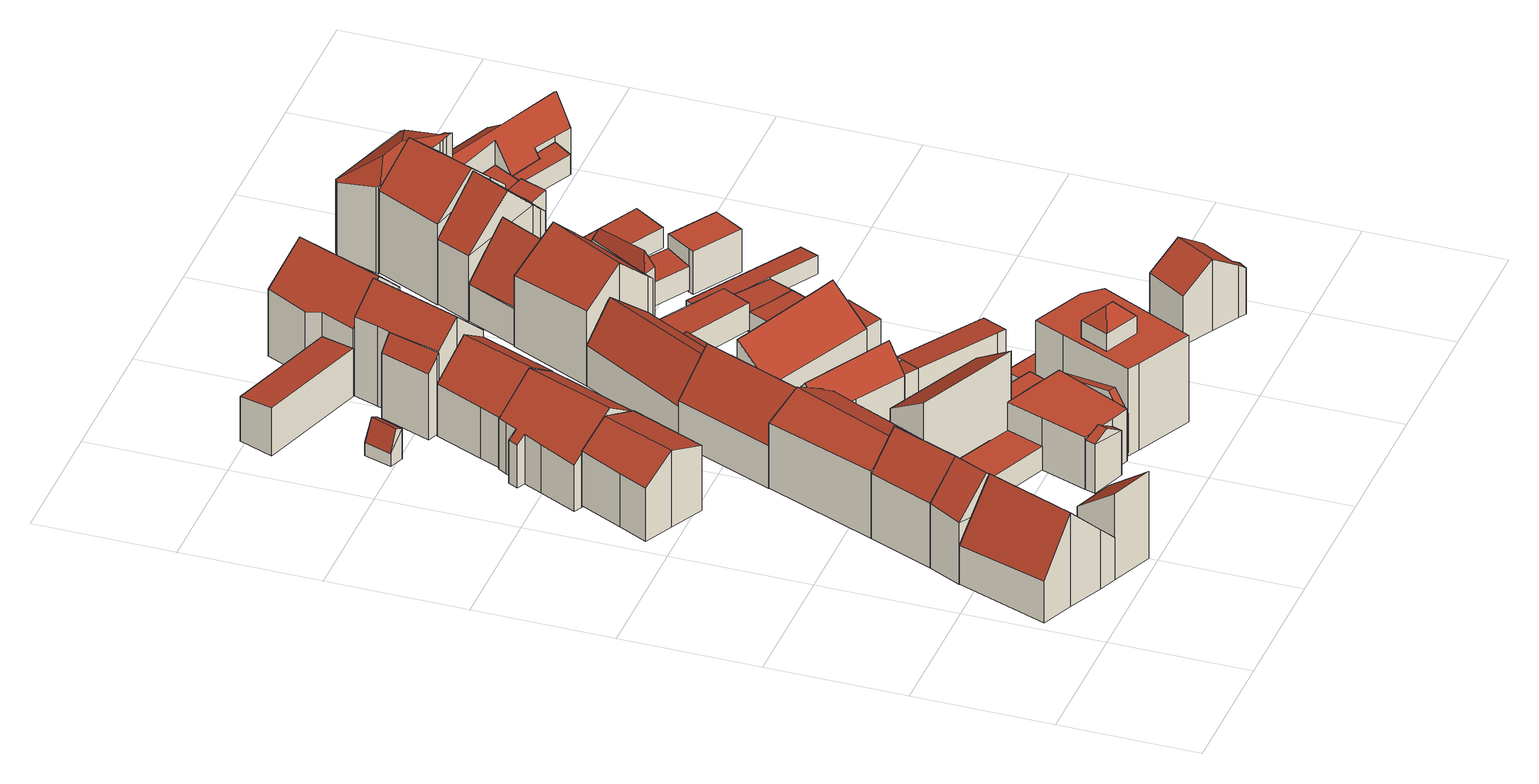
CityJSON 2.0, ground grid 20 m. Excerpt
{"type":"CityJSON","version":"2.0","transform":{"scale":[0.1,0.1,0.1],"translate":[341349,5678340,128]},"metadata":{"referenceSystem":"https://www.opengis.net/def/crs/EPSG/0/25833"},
"CityObjects":{
"building1":{"type":"Building","attributes":{"Dachtyp_tdc":"tdcGableRoof","Gemeindeschluessel":14729160,"Dachneigung":43.68,"QualitaetDacherkennung":53,"Geometrietyp2DReferenz":"3000","function":"31001_9998","roofType":"3100","measuredHeight":14.58},"geometry":[{"type":"MultiSurface","lod":"2","boundaries":[[[0,1,2,3]],[[1,4,5,2]],[[4,6,7,5]],[[6,8,9,7]],[[8,10,11,9]],[[10,12,13,11]],[[12,14,15,13]],[[14,16,17,15]],[[16,18,19,17]],[[18,0,3,19]],[[14,12,10,8]],[[8,6,4,1,0,18,16,14]],[[3,2,5,7,9,11,13,15,17,19]]],"semantics":{"surfaces":[{"type":"WallSurface"},{"type":"RoofSurface"},{"type":"GroundSurface"}],"values":[0,0,0,0,0,0,0,0,0,0,1,1,2]}}]},
"building2":{"type":"Building","attributes":{"Dachtyp_tdc":"tdcFreeFormRoof","Gemeindeschluessel":14729160,"Dachneigung":45.43,"QualitaetDacherkennung":70,"Geometrietyp2DReferenz":"3000","function":"31001_9998","roofType":"5000","measuredHeight":14.94},"geometry":[{"type":"MultiSurface","lod":"2","boundaries":[[[20,21,22,23]],[[21,24,25,22]],[[24,26,27,25]],[[26,28,29,27]],[[28,20,23,29]],[[21,20,28,30,31]],[[31,30,26,24]],[[24,21,31]],[[28,26,30]],[[23,22,25,27,29]]],"semantics":{"surfaces":[{"type":"WallSurface"},{"type":"RoofSurface"},{"type":"GroundSurface"}],"values":[0,0,0,0,0,1,1,0,0,2]}}]},
"building3":{"type":"Building","attributes":{"Dachtyp_tdc":"tdcPolyFlatRoof","Gemeindeschluessel":14729160,"Dachneigung":37.4,"QualitaetDacherkennung":60,"Geometrietyp2DReferenz":"3000","function":"31001_9998","roofType":"2100","measuredHeight":13.49},"geometry":[{"type":"MultiSurface","lod":"2","boundaries":[[[32,33,34,35]],[[33,36,5,34]],[[36,37,2,5]],[[37,32,35,2]],[[37,36,33,32]],[[35,34,5,2]]],"semantics":{"surfaces":[{"type":"WallSurface"},{"type":"RoofSurface"},{"type":"GroundSurface"}],"values":[0,0,0,0,1,2]}}]},
"building4":{"type":"Building","attributes":{"Dachtyp_tdc":"tdcFreeFormRoof","Gemeindeschluessel":14729160,"Dachneigung":46.67,"QualitaetDacherkennung":75,"Geometrietyp2DReferenz":"3000","function":"31001_9998","roofType":"5000","measuredHeight":14.99},"geometry":[{"type":"MultiSurface","lod":"2","boundaries":[[[38,26,27,29]],[[26,39,40,27]],[[39,41,42,40]],[[41,38,29,42]],[[41,43,30,38]],[[30,43,39,26]],[[26,38,30]],[[41,39,43]],[[29,27,40,42]]],"semantics":{"surfaces":[{"type":"WallSurface"},{"type":"RoofSurface"},{"type":"GroundSurface"}],"values":[0,0,0,0,1,1,0,0,2]}}]},
"building5":{"type":"Building","attributes":{"Dachtyp_tdc":"tdcGableRoof","Gemeindeschluessel":14729160,"Dachneigung":38.38,"QualitaetDacherkennung":42,"Geometrietyp2DReferenz":"3000","function":"31001_9998","roofType":"3100","measuredHeight":11.91},"geometry":[{"type":"MultiSurface","lod":"2","boundaries":[[[44,45,46,47]],[[45,48,49,46]],[[48,50,51,49]],[[50,52,53,51]],[[52,54,55,53]],[[54,56,57,55]],[[56,44,47,57]],[[52,50,48,45]],[[45,44,56,54,52]],[[47,46,49,51,53,55,57]]],"semantics":{"surfaces":[{"type":"WallSurface"},{"type":"RoofSurface"},{"type":"GroundSurface"}],"values":[0,0,0,0,0,0,0,1,1,2]}}]},
"building6":{"type":"Building","attributes":{"Gemeindeschluessel":14729160,"Geometrietyp2DReferenz":"3000","function":"31001_9998","roofType":"9999"},"children":["building6-1","building6-2"]},
"building6-1":{"type":"BuildingPart","attributes":{"Dachtyp_tdc":"tdcPolyFlatRoof","Dachneigung":0,"QualitaetDacherkennung":65,"Geometrietyp2DReferenz":"3000","roofType":"1000","measuredHeight":3.51},"parents":["building6"],"geometry":[{"type":"MultiSurface","lod":"2","boundaries":[[[58,59,60,61]],[[59,62,63,60]],[[62,64,65,63]],[[62,59,58,66,67,64]],[[65,68,69,61,60,63]],[[68,65,64,67]],[[69,68,67,66]],[[61,69,66,58]]],"semantics":{"surfaces":[{"type":"WallSurface"},{"type":"RoofSurface"},{"type":"GroundSurface"},{"type":"ClosureSurface"}],"values":[0,0,0,1,2,3,3,3]}}]},
"building6-2":{"type":"BuildingPart","attributes":{"Dachtyp_tdc":"tdcGableRoof","Dachneigung":29.71,"QualitaetDacherkennung":75,"Geometrietyp2DReferenz":"3000","roofType":"3100","measuredHeight":13},"parents":["building6"],"geometry":[{"type":"MultiSurface","lod":"2","boundaries":[[[70,71,72,65,64]],[[71,73,74,72]],[[73,75,42,74]],[[75,76,77,42]],[[76,78,40,77]],[[78,79,80,40]],[[79,81,82,80]],[[81,83,58,61,82]],[[81,79,78,76]],[[76,75,73,71,70,84,85,83,81]],[[68,65,72,74,42,77,40,80,82,61,69]],[[64,67,84,70]],[[64,65,68,67]],[[66,58,83,85]],[[66,69,61,58]],[[84,67,66,85]],[[67,68,69,66]]],"semantics":{"surfaces":[{"type":"WallSurface"},{"type":"RoofSurface"},{"type":"GroundSurface"},{"type":"ClosureSurface"}],"values":[0,0,0,0,0,0,0,0,1,1,2,0,3,0,3,0,3]}}]},
"building7":{"type":"Building","attributes":{"Dachtyp_tdc":"tdcFreeFormRoof","Gemeindeschluessel":14729160,"Dachneigung":41.73,"QualitaetDacherkennung":73,"Geometrietyp2DReferenz":"3000","function":"31001_9998","roofType":"5000","measuredHeight":12.99},"geometry":[{"type":"MultiSurface","lod":"2","boundaries":[[[86,87,88,89]],[[87,90,91,88]],[[90,92,93,91]],[[92,94,95,93]],[[94,96,97,95]],[[96,98,99,97]],[[98,100,101,99]],[[100,102,103,101]],[[102,104,105,103]],[[104,106,107,105]],[[106,108,109,107]],[[108,86,89,109]],[[102,100,110,111]],[[111,110,98,96,94,92,90,87,86,108,106,104]],[[100,98,110]],[[104,102,111]],[[89,88,91,93,95,97,99,101,103,105,107,109]]],"semantics":{"surfaces":[{"type":"WallSurface"},{"type":"RoofSurface"},{"type":"GroundSurface"}],"values":[0,0,0,0,0,0,0,0,0,0,0,0,1,1,0,0,2]}}]},
"building8":{"type":"Building","attributes":{"Gemeindeschluessel":14729160,"Geometrietyp2DReferenz":"3000","function":"31001_9998","roofType":"9999"},"children":["building8-1","building8-2","building8-3","building8-4"]},
"building8-1":{"type":"BuildingPart","attributes":{"Dachtyp_tdc":"tdcGableRoof","Dachneigung":31.88,"QualitaetDacherkennung":13,"Geometrietyp2DReferenz":"3000","roofType":"3100","measuredHeight":8.66},"parents":["building8"],"geometry":[{"type":"MultiSurface","lod":"2","boundaries":[[[112,113,114,115]],[[113,116,117,114]],[[116,118,119,117]],[[116,113,120]],[[113,112,121,122,120]],[[118,116,120,122,123]],[[115,114,117,119]],[[112,115,119,118]],[[123,122,121]],[[118,123,121,112]]],"semantics":{"surfaces":[{"type":"WallSurface"},{"type":"RoofSurface"},{"type":"GroundSurface"},{"type":"ClosureSurface"}],"values":[0,0,0,0,1,1,2,3,0,3]}}]},
"building8-2":{"type":"BuildingPart","attributes":{"Dachtyp_tdc":"tdcPolyFlatRoof","Dachneigung":0,"QualitaetDacherkennung":77,"Geometrietyp2DReferenz":"3000","roofType":"1000","measuredHeight":3.66},"parents":["building8"],"geometry":[{"type":"MultiSurface","lod":"2","boundaries":[[[124,125,126,127]],[[125,128,129,126]],[[128,130,131,129]],[[132,124,127,133]],[[132,130,128,125,124]],[[127,126,129,131,133]],[[133,131,130,132]]],"semantics":{"surfaces":[{"type":"WallSurface"},{"type":"RoofSurface"},{"type":"GroundSurface"},{"type":"ClosureSurface"}],"values":[0,0,0,0,1,2,3]}}]},
"building8-3":{"type":"BuildingPart","attributes":{"Dachtyp_tdc":"tdcPolyFlatRoof","Dachneigung":0,"QualitaetDacherkennung":48,"Geometrietyp2DReferenz":"3000","roofType":"1000","measuredHeight":8.09},"parents":["building8"],"geometry":[{"type":"MultiSurface","lod":"2","boundaries":[[[134,135,132,133,119,118]],[[136,137,138,131,130]],[[137,139,140,138]],[[139,141,142,140]],[[141,143,144,145,146,142]],[[147,148,149,150,151]],[[148,152,112,115,149]],[[148,147,153,154,143,141,139,137,136,135,134,123,121,152]],[[115,119,133,131,138,140,142,146,150,149]],[[118,123,134]],[[121,112,152]],[[118,119,115,112]],[[118,112,121,123]],[[130,132,135,136]],[[130,131,133,132]],[[151,153,147]],[[154,144,143]],[[151,150,146,145]],[[145,144,154,153,151]]],"semantics":{"surfaces":[{"type":"WallSurface"},{"type":"RoofSurface"},{"type":"GroundSurface"},{"type":"ClosureSurface"}],"values":[0,0,0,0,0,0,0,1,2,0,0,3,3,0,3,0,0,3,3]}}]},
"building8-4":{"type":"BuildingPart","attributes":{"Dachtyp_tdc":"tdcGableRoof","Dachneigung":11.7,"QualitaetDacherkennung":8,"Geometrietyp2DReferenz":"3000","roofType":"3100","measuredHeight":9.18},"parents":["building8"],"geometry":[{"type":"MultiSurface","lod":"2","boundaries":[[[145,155,156,146]],[[155,157,158,156]],[[157,151,150,158]],[[151,157,159,160,153]],[[161,144,154,160,159]],[[145,144,161,155]],[[155,161,159,157]],[[150,146,156,158]],[[146,150,151,145]],[[153,160,154]],[[151,153,154,144,145]]],"semantics":{"surfaces":[{"type":"WallSurface"},{"type":"RoofSurface"},{"type":"GroundSurface"},{"type":"ClosureSurface"}],"values":[0,0,0,1,1,0,0,2,3,0,3]}}]},
"building9":{"type":"Building","attributes":{"Dachtyp_tdc":"tdcGableRoof","Gemeindeschluessel":14729160,"Dachneigung":69.9,"QualitaetDacherkennung":2,"Geometrietyp2DReferenz":"3000","function":"31001_9998","roofType":"3100","measuredHeight":5.34},"geometry":[{"type":"MultiSurface","lod":"2","boundaries":[[[162,163,164,165]],[[163,166,167,164]],[[166,168,169,167]],[[168,162,165,169]],[[166,163,170]],[[162,168,171]],[[163,162,171,170]],[[168,166,170,171]],[[165,164,167,169]]],"semantics":{"surfaces":[{"type":"WallSurface"},{"type":"RoofSurface"},{"type":"GroundSurface"}],"values":[0,0,0,0,0,0,1,1,2]}}]},
"building10":{"type":"Building","attributes":{"Dachtyp_tdc":"tdcPolyFlatRoof","Gemeindeschluessel":14729160,"Dachneigung":32.67,"QualitaetDacherkennung":63,"Geometrietyp2DReferenz":"3000","function":"31001_9998","roofType":"2100","measuredHeight":15.75},"geometry":[{"type":"MultiSurface","lod":"2","boundaries":[[[172,173,138,174]],[[173,175,129,138]],[[175,176,177,129]],[[176,178,179,177]],[[178,172,174,179]],[[178,176,175,173,172]],[[174,138,129,177,179]]],"semantics":{"surfaces":[{"type":"WallSurface"},{"type":"RoofSurface"},{"type":"GroundSurface"}],"values":[0,0,0,0,0,1,2]}}]},
"building11":{"type":"Building","attributes":{"Dachtyp_tdc":"tdcFreeFormRoof","Gemeindeschluessel":14729160,"Dachneigung":49.31,"QualitaetDacherkennung":60,"Geometrietyp2DReferenz":"3000","function":"31001_9998","roofType":"5000","measuredHeight":12.86},"geometry":[{"type":"MultiSurface","lod":"2","boundaries":[[[180,181,182,183]],[[181,184,185,182]],[[184,186,187,185]],[[186,188,189,187]],[[188,190,191,189]],[[190,180,183,191]],[[192,193,190,188]],[[181,180,193,192,186,184]],[[188,186,192]],[[180,190,193]],[[183,182,185,187,189,191]]],"semantics":{"surfaces":[{"type":"WallSurface"},{"type":"RoofSurface"},{"type":"GroundSurface"}],"values":[0,0,0,0,0,0,1,1,0,0,2]}}]},
"building12":{"type":"Building","attributes":{"Dachtyp_tdc":"tdcFreeFormRoof","Gemeindeschluessel":14729160,"Dachneigung":40.71,"QualitaetDacherkennung":76,"Geometrietyp2DReferenz":"3000","function":"31001_9998","roofType":"5000","measuredHeight":12.93},"geometry":[{"type":"MultiSurface","lod":"2","boundaries":[[[194,195,196,99]],[[195,197,198,196]],[[197,199,200,198]],[[199,201,101,200]],[[201,194,99,101]],[[201,199,202,203]],[[203,202,197,195,194]],[[199,197,202]],[[194,201,203]],[[99,196,198,200,101]]],"semantics":{"surfaces":[{"type":"WallSurface"},{"type":"RoofSurface"},{"type":"GroundSurface"}],"values":[0,0,0,0,0,1,1,0,0,2]}}]},
"building13":{"type":"Building","attributes":{"Dachtyp_tdc":"tdcPolyFlatRoof","Gemeindeschluessel":14729160,"Dachneigung":7.11,"QualitaetDacherkennung":58,"Geometrietyp2DReferenz":"3000","function":"31001_9998","roofType":"2100","measuredHeight":7.51},"geometry":[{"type":"MultiSurface","lod":"2","boundaries":[[[204,205,206,207]],[[205,208,209,206]],[[208,210,211,209]],[[210,204,207,211]],[[210,208,205,204]],[[207,206,209,211]]],"semantics":{"surfaces":[{"type":"WallSurface"},{"type":"RoofSurface"},{"type":"GroundSurface"}],"values":[0,0,0,0,1,2]}}]},
"building14":{"type":"Building","attributes":{"Dachtyp_tdc":"tdcFreeFormRoof","Gemeindeschluessel":14729160,"Dachneigung":53.46,"QualitaetDacherkennung":73,"Geometrietyp2DReferenz":"3000","function":"31001_9998","roofType":"5000","measuredHeight":9.87},"geometry":[{"type":"MultiSurface","lod":"2","boundaries":[[[212,213,187,214]],[[213,215,185,187]],[[215,216,217,185]],[[216,218,219,217]],[[218,220,221,219]],[[220,222,223,221]],[[222,224,225,223]],[[224,212,214,225]],[[222,220,218,216,215,226,227]],[[212,224,227,226,213]],[[224,222,227]],[[215,213,226]],[[214,187,185,217,219,221,223,225]]],"semantics":{"surfaces":[{"type":"WallSurface"},{"type":"RoofSurface"},{"type":"GroundSurface"}],"values":[0,0,0,0,0,0,0,0,1,1,0,0,2]}}]},
"building15":{"type":"Building","attributes":{"Dachtyp_tdc":"tdcPolyFlatRoof","Gemeindeschluessel":14729160,"Dachneigung":0,"QualitaetDacherkennung":63,"Geometrietyp2DReferenz":"3000","function":"31001_9998","roofType":"1000","measuredHeight":4.72},"geometry":[{"type":"MultiSurface","lod":"2","boundaries":[[[228,229,156,230]],[[229,231,142,156]],[[231,232,140,142]],[[232,233,138,140]],[[233,234,179,138]],[[234,235,236,179]],[[235,228,230,236]],[[235,234,233,232,231,229,228]],[[230,156,142,140,138,179,236]]],"semantics":{"surfaces":[{"type":"WallSurface"},{"type":"RoofSurface"},{"type":"GroundSurface"}],"values":[0,0,0,0,0,0,0,1,2]}}]},
"building16":{"type":"Building","attributes":{"Gemeindeschluessel":14729160,"Geometrietyp2DReferenz":"3000","function":"31001_9998","roofType":"9999"},"children":["building16-1","building16-2"]},
"building16-1":{"type":"BuildingPart","attributes":{"Dachtyp_tdc":"tdcPolyFlatRoof","Dachneigung":47.77,"QualitaetDacherkennung":69,"Geometrietyp2DReferenz":"3000","roofType":"2100","measuredHeight":12.51},"parents":["building16"],"geometry":[{"type":"MultiSurface","lod":"2","boundaries":[[[237,238,239,240]],[[238,241,242,239]],[[241,243,244,242]],[[243,245,246,244]],[[243,241,238,237,245]],[[246,240,239,242,244]],[[240,246,245,237]]],"semantics":{"surfaces":[{"type":"WallSurface"},{"type":"RoofSurface"},{"type":"GroundSurface"},{"type":"ClosureSurface"}],"values":[0,0,0,0,1,2,3]}}]},
"building16-2":{"type":"BuildingPart","attributes":{"Dachtyp_tdc":"tdcGableRoof","Dachneigung":42.05,"QualitaetDacherkennung":66,"Geometrietyp2DReferenz":"3000","roofType":"3100","measuredHeight":16.23},"parents":["building16"],"geometry":[{"type":"MultiSurface","lod":"2","boundaries":[[[247,248,249,250]],[[248,251,252,249]],[[251,253,254,252]],[[253,255,256,254]],[[255,257,258,256]],[[257,259,237,240,258]],[[260,247,250,246,245]],[[257,255,253,251]],[[251,248,247,260,259,257]],[[250,249,252,254,256,258,240,246]],[[260,245,237,259]],[[245,246,240,237]]],"semantics":{"surfaces":[{"type":"WallSurface"},{"type":"RoofSurface"},{"type":"GroundSurface"},{"type":"ClosureSurface"}],"values":[0,0,0,0,0,0,0,1,1,2,0,3]}}]},
"building17":{"type":"Building","attributes":{"Gemeindeschluessel":14729160,"QualitaetDacherkennung":100,"Geometrietyp2DReferenz":"3000","function":"31001_9998","roofType":"9999"},"children":["building17-1","building17-2"]},
"building17-1":{"type":"BuildingPart","attributes":{"Dachtyp_tdc":"tdcPolyFlatRoof","Dachneigung":0,"QualitaetDacherkennung":100,"Geometrietyp2DReferenz":"3000","roofType":"1000","measuredHeight":13.46},"parents":["building17"],"geometry":[{"type":"MultiSurface","lod":"2","boundaries":[[[261,262,263,264]],[[262,265,266,263]],[[265,267,268,266]],[[267,269,270,268]],[[269,271,272,270]],[[271,273,274,272]],[[273,261,264,274]],[[264,263,266,268,270,272,274]],[[261,273,271,269,267,265,262],[275,276,277,278]],[[275,278,277,276]]],"semantics":{"surfaces":[{"type":"WallSurface"},{"type":"GroundSurface"},{"type":"RoofSurface"},{"type":"ClosureSurface"}],"values":[0,0,0,0,0,0,0,1,2,3]}}]},
"building17-2":{"type":"BuildingPart","attributes":{"Dachtyp_tdc":"tdcHipRoof","Dachneigung":45,"QualitaetDacherkennung":100,"Geometrietyp2DReferenz":"3000","roofType":"3200","measuredHeight":4.98},"parents":["building17"],"geometry":[{"type":"MultiSurface","lod":"2","boundaries":[[[279,280,277,276]],[[280,281,278,277]],[[281,282,275,278]],[[282,279,276,275]],[[281,280,283]],[[279,282,284]],[[280,279,284,283]],[[282,281,283,284]],[[275,276,277,278]]],"semantics":{"surfaces":[{"type":"WallSurface"},{"type":"RoofSurface"},{"type":"ClosureSurface"}],"values":[0,0,0,0,1,1,1,1,2]}}]},
"building18":{"type":"Building","attributes":{"Dachtyp_tdc":"tdcPolyFlatRoof","Gemeindeschluessel":14729160,"Dachneigung":8.29,"QualitaetDacherkennung":55,"Geometrietyp2DReferenz":"3000","function":"31001_9998","roofType":"2100","measuredHeight":6.06},"geometry":[{"type":"MultiSurface","lod":"2","boundaries":[[[285,286,223,225]],[[286,287,288,223]],[[287,289,290,288]],[[289,285,225,290]],[[289,287,286,285]],[[225,223,288,290]]],"semantics":{"surfaces":[{"type":"WallSurface"},{"type":"RoofSurface"},{"type":"GroundSurface"}],"values":[0,0,0,0,1,2]}}]},
"building19":{"type":"Building","attributes":{"Gemeindeschluessel":14729160,"Geometrietyp2DReferenz":"3000","function":"31001_9998","roofType":"9999"},"children":["building19-1","building19-2"]},
"building19-1":{"type":"BuildingPart","attributes":{"Dachtyp_tdc":"tdcFreeFormRoof","Dachneigung":58.86,"QualitaetDacherkennung":33,"Geometrietyp2DReferenz":"3000","roofType":"5000","measuredHeight":6.54},"parents":["building19"],"geometry":[{"type":"MultiSurface","lod":"2","boundaries":[[[291,292,293,294]],[[292,295,296,293]],[[295,297,298,296]],[[297,299,300,298]],[[299,301,302,300]],[[303,304,305,306]],[[304,291,294,305]],[[301,299,307]],[[299,297,295,292,291,304,308,307]],[[304,303,308]],[[303,309,301,307,308]],[[294,293,296,298,300,302,306,305]],[[306,302,301,309,303]]],"semantics":{"surfaces":[{"type":"WallSurface"},{"type":"RoofSurface"},{"type":"GroundSurface"},{"type":"ClosureSurface"}],"values":[0,0,0,0,0,0,0,1,1,1,1,2,3]}}]},
"building19-2":{"type":"BuildingPart","attributes":{"Dachtyp_tdc":"tdcGableRoof","Dachneigung":39.7,"QualitaetDacherkennung":75,"Geometrietyp2DReferenz":"3000","roofType":"3100","measuredHeight":11.88},"parents":["building19"],"geometry":[{"type":"MultiSurface","lod":"2","boundaries":[[[301,310,311,302]],[[310,312,313,311]],[[312,314,315,313]],[[314,316,317,315]],[[316,318,319,317]],[[318,320,321,319]],[[320,322,323,321]],[[322,324,303,306,323]],[[318,316,314,312]],[[312,310,301,309,324,322,320,318]],[[306,302,311,313,315,317,319,321,323]],[[309,303,324]],[[301,302,306,303,309]]],"semantics":{"surfaces":[{"type":"WallSurface"},{"type":"RoofSurface"},{"type":"GroundSurface"},{"type":"ClosureSurface"}],"values":[0,0,0,0,0,0,0,0,1,1,2,0,3]}}]},
"building20":{"type":"Building","attributes":{"Dachtyp_tdc":"tdcPolyFlatRoof","Gemeindeschluessel":14729160,"Dachneigung":38.04,"QualitaetDacherkennung":69,"Geometrietyp2DReferenz":"3000","function":"31001_9998","roofType":"2100","measuredHeight":11.41},"geometry":[{"type":"MultiSurface","lod":"2","boundaries":[[[325,181,326,327]],[[181,328,329,326]],[[328,330,331,329]],[[330,332,333,331]],[[332,334,335,333]],[[334,336,337,335]],[[336,325,327,337]],[[336,334,332,330,328,181,325]],[[327,326,329,331,333,335,337]]],"semantics":{"surfaces":[{"type":"WallSurface"},{"type":"RoofSurface"},{"type":"GroundSurface"}],"values":[0,0,0,0,0,0,0,1,2]}}]},
"building21":{"type":"Building","attributes":{"Dachtyp_tdc":"tdcPolyFlatRoof","Gemeindeschluessel":14729160,"Dachneigung":45.95,"QualitaetDacherkennung":47,"Geometrietyp2DReferenz":"3000","function":"31001_9998","roofType":"2100","measuredHeight":6.12},"geometry":[{"type":"MultiSurface","lod":"2","boundaries":[[[338,339,340,331]],[[339,341,342,340]],[[341,343,344,342]],[[343,345,333,344]],[[345,338,331,333]],[[345,343,341,339,338]],[[331,340,342,344,333]]],"semantics":{"surfaces":[{"type":"WallSurface"},{"type":"RoofSurface"},{"type":"GroundSurface"}],"values":[0,0,0,0,0,1,2]}}]},
"building22":{"type":"Building","attributes":{"Dachtyp_tdc":"tdcPolyFlatRoof","Gemeindeschluessel":14729160,"Dachneigung":0,"QualitaetDacherkennung":74,"Geometrietyp2DReferenz":"3000","function":"31001_9998","roofType":"1000","measuredHeight":3},"geometry":[{"type":"MultiSurface","lod":"2","boundaries":[[[346,347,348,349]],[[347,350,351,348]],[[350,352,353,351]],[[352,346,349,353]],[[352,350,347,346]],[[349,348,351,353]]],"semantics":{"surfaces":[{"type":"WallSurface"},{"type":"RoofSurface"},{"type":"GroundSurface"}],"values":[0,0,0,0,1,2]}}]},
"building23":{"type":"Building","attributes":{"Dachtyp_tdc":"tdcPolyFlatRoof","Gemeindeschluessel":14729160,"Dachneigung":8.74,"QualitaetDacherkennung":73,"Geometrietyp2DReferenz":"3000","function":"31001_9998","roofType":"2100","measuredHeight":6.42},"geometry":[{"type":"MultiSurface","lod":"2","boundaries":[[[289,287,354,355]],[[287,356,357,354]],[[356,358,359,357]],[[358,360,361,359]],[[360,362,363,361]],[[362,289,355,363]],[[362,360,358,356,287,289]],[[355,354,357,359,361,363]]],"semantics":{"surfaces":[{"type":"WallSurface"},{"type":"RoofSurface"},{"type":"GroundSurface"}],"values":[0,0,0,0,0,0,1,2]}}]},
"building24":{"type":"Building","attributes":{"Dachtyp_tdc":"tdcFreeFormRoof","Gemeindeschluessel":14729160,"Dachneigung":43.69,"QualitaetDacherkennung":64,"Geometrietyp2DReferenz":"3000","function":"31001_9998","roofType":"5000","measuredHeight":15.8},"geometry":[{"type":"MultiSurface","lod":"2","boundaries":[[[364,365,254,366]],[[365,367,211,254]],[[367,368,209,211]],[[368,369,370,209]],[[369,371,372,370]],[[371,364,366,372]],[[365,364,373,374]],[[374,373,371,369,368,367]],[[367,365,374]],[[364,371,373]],[[366,254,211,209,370,372]]],"semantics":{"surfaces":[{"type":"WallSurface"},{"type":"RoofSurface"},{"type":"GroundSurface"}],"values":[0,0,0,0,0,0,1,1,0,0,2]}}]},
"building25":{"type":"Building","attributes":{"Dachtyp_tdc":"tdcPolyFlatRoof","Gemeindeschluessel":14729160,"Dachneigung":3.01,"QualitaetDacherkennung":69,"Geometrietyp2DReferenz":"3000","function":"31001_9998","roofType":"2100","measuredHeight":6.85},"geometry":[{"type":"MultiSurface","lod":"2","boundaries":[[[375,376,377,378]],[[376,379,380,377]],[[379,381,382,380]],[[381,375,378,382]],[[381,379,376,375]],[[378,377,380,382]]],"semantics":{"surfaces":[{"type":"WallSurface"},{"type":"RoofSurface"},{"type":"GroundSurface"}],"values":[0,0,0,0,1,2]}}]},
"building26":{"type":"Building","attributes":{"Dachtyp_tdc":"tdcPolyFlatRoof","Gemeindeschluessel":14729160,"Dachneigung":3.6,"QualitaetDacherkennung":60,"Geometrietyp2DReferenz":"3000","function":"31001_9998","roofType":"2100","measuredHeight":4.49},"geometry":[{"type":"MultiSurface","lod":"2","boundaries":[[[383,384,385,386]],[[384,387,388,385]],[[387,389,390,388]],[[389,391,392,390]],[[391,393,394,392]],[[393,395,396,394]],[[395,383,386,396]],[[395,393,391,389,387,384,383]],[[386,385,388,390,392,394,396]]],"semantics":{"surfaces":[{"type":"WallSurface"},{"type":"RoofSurface"},{"type":"GroundSurface"}],"values":[0,0,0,0,0,0,0,1,2]}}]},
"building27":{"type":"Building","attributes":{"Dachtyp_tdc":"tdcPolyFlatRoof","Gemeindeschluessel":14729160,"Dachneigung":2.97,"QualitaetDacherkennung":75,"Geometrietyp2DReferenz":"3000","function":"31001_9998","roofType":"2100","measuredHeight":3.13},"geometry":[{"type":"MultiSurface","lod":"2","boundaries":[[[397,398,399,400]],[[398,401,402,399]],[[401,403,404,402]],[[403,405,406,404]],[[405,407,408,406]],[[407,409,410,408]],[[409,411,412,410]],[[411,413,414,412]],[[413,415,416,414]],[[415,397,400,416]],[[415,413,411,409,407,405,403,401,398,397]],[[400,399,402,404,406,408,410,412,414,416]]],"semantics":{"surfaces":[{"type":"WallSurface"},{"type":"RoofSurface"},{"type":"GroundSurface"}],"values":[0,0,0,0,0,0,0,0,0,0,1,2]}}]},
"building28":{"type":"Building","attributes":{"Gemeindeschluessel":14729160,"Geometrietyp2DReferenz":"3000","function":"31001_9998","roofType":"9999"},"children":["building28-1","building28-2","building28-3"]},
"building28-1":{"type":"BuildingPart","attributes":{"Dachtyp_tdc":"tdcPolyFlatRoof","Dachneigung":6.51,"QualitaetDacherkennung":73,"Geometrietyp2DReferenz":"3000","roofType":"2100","measuredHeight":4.26},"parents":["building28"],"geometry":[{"type":"MultiSurface","lod":"2","boundaries":[[[417,418,419,420]],[[418,421,422,419]],[[421,423,424,422]],[[423,425,426,424]],[[425,423,421,418,417,427]],[[420,419,422,424,426,428]],[[420,428,427,417]],[[428,426,425,427]]],"semantics":{"surfaces":[{"type":"WallSurface"},{"type":"RoofSurface"},{"type":"GroundSurface"},{"type":"ClosureSurface"}],"values":[0,0,0,0,1,2,3,3]}}]},
"building28-2":{"type":"BuildingPart","attributes":{"Dachtyp_tdc":"tdcGableRoof","Dachneigung":42.21,"QualitaetDacherkennung":54,"Geometrietyp2DReferenz":"3000","roofType":"3100","measuredHeight":16.55},"parents":["building28"],"geometry":[{"type":"MultiSurface","lod":"2","boundaries":[[[429,430,388,431,432]],[[430,433,385,388]],[[433,434,435,385]],[[434,436,437,435]],[[436,438,439,437]],[[438,440,441,439]],[[440,442,443,441]],[[442,444,445,443]],[[444,446,447,445]],[[442,440,438,436,434]],[[434,433,430,429,448,449,446,444,442]],[[431,388,385,435,437,439,441,443,445,447,450]],[[432,448,429]],[[431,450,449,448,432]],[[450,447,446,449]]],"semantics":{"surfaces":[{"type":"WallSurface"},{"type":"RoofSurface"},{"type":"GroundSurface"},{"type":"ClosureSurface"}],"values":[0,0,0,0,0,0,0,0,0,1,1,2,0,3,3]}}]},
"building28-3":{"type":"BuildingPart","attributes":{"Dachtyp_tdc":"tdcFreeFormRoof","Dachneigung":68.34,"QualitaetDacherkennung":22,"Geometrietyp2DReferenz":"3000","roofType":"5000","measuredHeight":13.72},"parents":["building28"],"geometry":[{"type":"MultiSurface","lod":"2","boundaries":[[[451,432,431,452]],[[453,454,417,420,447,446]],[[455,456,457,426,425]],[[456,451,452,457]],[[458,454,453,459,460]],[[459,448,432,461,460]],[[432,451,461]],[[451,456,455,458,460,461]],[[452,431,450,447,420,428,426,457]],[[449,448,459]],[[450,431,432,448,449]],[[453,446,449,459]],[[450,449,446,447]],[[427,417,454,458]],[[428,420,417,427]],[[425,427,458,455]],[[428,427,425,426]]],"semantics":{"surfaces":[{"type":"WallSurface"},{"type":"RoofSurface"},{"type":"GroundSurface"},{"type":"ClosureSurface"}],"values":[0,0,0,0,1,1,1,1,2,0,3,0,3,0,3,0,3]}}]},
"building29":{"type":"Building","attributes":{"Dachtyp_tdc":"tdcFreeFormRoof","Gemeindeschluessel":14729160,"Dachneigung":52.94,"QualitaetDacherkennung":73,"Geometrietyp2DReferenz":"3000","function":"31001_9998","roofType":"5000","measuredHeight":13.32},"geometry":[{"type":"MultiSurface","lod":"2","boundaries":[[[462,463,464,465]],[[463,466,467,464]],[[466,468,469,467]],[[468,470,471,469]],[[470,462,465,471]],[[468,472,473,474,475]],[[475,474,462,476]],[[470,476,462]],[[468,475,476,470]],[[463,473,472,466]],[[462,474,473,463]],[[466,472,468]],[[465,464,467,469,471]]],"semantics":{"surfaces":[{"type":"WallSurface"},{"type":"RoofSurface"},{"type":"GroundSurface"}],"values":[0,0,0,0,0,1,1,0,0,0,0,0,2]}}]},
"building30":{"type":"Building","attributes":{"Dachtyp_tdc":"tdcPolyFlatRoof","Gemeindeschluessel":14729160,"Dachneigung":2.63,"QualitaetDacherkennung":69,"Geometrietyp2DReferenz":"3000","function":"31001_9998","roofType":"2100","measuredHeight":3.14},"geometry":[{"type":"MultiSurface","lod":"2","boundaries":[[[407,477,478,408]],[[477,479,480,478]],[[479,411,412,480]],[[411,409,410,412]],[[409,407,408,410]],[[409,411,479,477,407]],[[408,478,480,412,410]]],"semantics":{"surfaces":[{"type":"WallSurface"},{"type":"RoofSurface"},{"type":"GroundSurface"}],"values":[0,0,0,0,0,1,2]}}]},
"building31":{"type":"Building","attributes":{"Dachtyp_tdc":"tdcGableRoof","Gemeindeschluessel":14729160,"Dachneigung":34.65,"QualitaetDacherkennung":64,"Geometrietyp2DReferenz":"3000","function":"31001_9998","roofType":"3100","measuredHeight":11.14},"geometry":[{"type":"MultiSurface","lod":"2","boundaries":[[[481,482,483,484]],[[482,485,486,483]],[[485,487,488,486]],[[487,489,490,488]],[[489,491,492,490]],[[491,493,494,492]],[[493,495,496,494]],[[495,497,498,496]],[[497,481,484,498]],[[493,491,489,487]],[[487,485,482,481,497,495,493]],[[484,483,486,488,490,492,494,496,498]]],"semantics":{"surfaces":[{"type":"WallSurface"},{"type":"RoofSurface"},{"type":"GroundSurface"}],"values":[0,0,0,0,0,0,0,0,0,1,1,2]}}]},
"building32":{"type":"Building","attributes":{"Dachtyp_tdc":"tdcPolyFlatRoof","Gemeindeschluessel":14729160,"Dachneigung":18.72,"QualitaetDacherkennung":69,"Geometrietyp2DReferenz":"3000","function":"31001_9998","roofType":"2100","measuredHeight":4.34},"geometry":[{"type":"MultiSurface","lod":"2","boundaries":[[[499,500,467,469]],[[500,501,502,467]],[[501,503,504,502]],[[503,499,469,504]],[[503,501,500,499]],[[469,467,502,504]]],"semantics":{"surfaces":[{"type":"WallSurface"},{"type":"RoofSurface"},{"type":"GroundSurface"}],"values":[0,0,0,0,1,2]}}]},
"building33":{"type":"Building","attributes":{"Dachtyp_tdc":"tdcFreeFormRoof","Gemeindeschluessel":14729160,"Dachneigung":43.39,"QualitaetDacherkennung":56,"Geometrietyp2DReferenz":"3000","function":"31001_9998","roofType":"5000","measuredHeight":17.02},"geometry":[{"type":"MultiSurface","lod":"2","boundaries":[[[505,506,507,508]],[[506,509,510,507]],[[509,511,512,510]],[[511,513,514,512]],[[513,515,516,514]],[[515,517,518,516]],[[517,519,520,518]],[[519,521,522,520]],[[521,523,524,522]],[[523,525,526,524]],[[525,527,528,526]],[[527,505,508,528]],[[529,530,523,521]],[[513,511,509,506,505,527,525,530,529,519,517,515]],[[525,523,530]],[[521,519,529]],[[508,507,510,512,514,516,518,520,522,524,526,528]]],"semantics":{"surfaces":[{"type":"WallSurface"},{"type":"RoofSurface"},{"type":"GroundSurface"}],"values":[0,0,0,0,0,0,0,0,0,0,0,0,1,1,0,0,2]}}]},
"building34":{"type":"Building","attributes":{"Dachtyp_tdc":"tdcPolyFlatRoof","Gemeindeschluessel":14729160,"Dachneigung":3.02,"QualitaetDacherkennung":63,"Geometrietyp2DReferenz":"3000","function":"31001_9998","roofType":"2100","measuredHeight":2.84},"geometry":[{"type":"MultiSurface","lod":"2","boundaries":[[[531,532,533,478]],[[532,534,535,533]],[[534,536,537,535]],[[536,538,539,537]],[[538,540,480,539]],[[540,531,478,480]],[[540,538,536,534,532,531]],[[478,533,535,537,539,480]]],"semantics":{"surfaces":[{"type":"WallSurface"},{"type":"RoofSurface"},{"type":"GroundSurface"}],"values":[0,0,0,0,0,0,1,2]}}]},
"building35":{"type":"Building","attributes":{"Dachtyp_tdc":"tdcPolyFlatRoof","Gemeindeschluessel":14729160,"Dachneigung":20.47,"QualitaetDacherkennung":17,"Geometrietyp2DReferenz":"3000","function":"31001_9998","roofType":"2100","measuredHeight":2.7},"geometry":[{"type":"MultiSurface","lod":"2","boundaries":[[[541,542,543,544]],[[542,545,546,543]],[[545,547,548,546]],[[547,549,550,548]],[[549,551,552,550]],[[551,553,554,552]],[[553,541,544,554]],[[553,551,549,547,545,542,541]],[[544,543,546,548,550,552,554]]],"semantics":{"surfaces":[{"type":"WallSurface"},{"type":"RoofSurface"},{"type":"GroundSurface"}],"values":[0,0,0,0,0,0,0,1,2]}}]},
"building36":{"type":"Building","attributes":{"Dachtyp_tdc":"tdcFreeFormRoof","Gemeindeschluessel":14729160,"Dachneigung":41.95,"QualitaetDacherkennung":44,"Geometrietyp2DReferenz":"3000","function":"31001_9998","roofType":"5000","measuredHeight":17.65},"geometry":[{"type":"MultiSurface","lod":"2","boundaries":[[[555,556,557,558]],[[556,559,560,557]],[[559,561,562,560]],[[561,563,564,562]],[[563,565,566,564]],[[565,555,558,566]],[[559,556,567,568,563,561]],[[568,567,555,565]],[[565,563,568]],[[556,555,567]],[[558,557,560,562,564,566]]],"semantics":{"surfaces":[{"type":"WallSurface"},{"type":"RoofSurface"},{"type":"GroundSurface"}],"values":[0,0,0,0,0,0,1,1,0,0,2]}}]},
"building37":{"type":"Building","attributes":{"Dachtyp_tdc":"tdcPolyFlatRoof","Gemeindeschluessel":14729160,"Dachneigung":0,"QualitaetDacherkennung":73,"Geometrietyp2DReferenz":"3000","function":"31001_9998","roofType":"1000","measuredHeight":6.66},"geometry":[{"type":"MultiSurface","lod":"2","boundaries":[[[569,570,571,572]],[[570,573,574,571]],[[573,575,576,574]],[[575,577,578,576]],[[577,569,572,578]],[[577,575,573,570,569]],[[572,571,574,576,578]]],"semantics":{"surfaces":[{"type":"WallSurface"},{"type":"RoofSurface"},{"type":"GroundSurface"}],"values":[0,0,0,0,0,1,2]}}]},
"building38":{"type":"Building","attributes":{"Dachtyp_tdc":"tdcPolyFlatRoof","Gemeindeschluessel":14729160,"Dachneigung":5.22,"QualitaetDacherkennung":82,"Geometrietyp2DReferenz":"3000","function":"31001_9998","roofType":"2100","measuredHeight":3.64},"geometry":[{"type":"MultiSurface","lod":"2","boundaries":[[[579,580,581,582]],[[580,583,584,581]],[[583,585,586,584]],[[585,587,588,586]],[[587,579,582,588]],[[587,585,583,580,579]],[[582,581,584,586,588]]],"semantics":{"surfaces":[{"type":"WallSurface"},{"type":"RoofSurface"},{"type":"GroundSurface"}],"values":[0,0,0,0,0,1,2]}}]},
"building39":{"type":"Building","attributes":{"Dachtyp_tdc":"tdcFreeFormRoof","Gemeindeschluessel":14729160,"Dachneigung":35.43,"QualitaetDacherkennung":34,"Geometrietyp2DReferenz":"3000","function":"31001_9998","roofType":"5000","measuredHeight":14.33},"geometry":[{"type":"MultiSurface","lod":"2","boundaries":[[[589,590,591,592]],[[590,593,594,591]],[[593,595,596,594]],[[595,597,598,596]],[[597,599,600,598]],[[599,601,602,600]],[[601,603,604,602]],[[603,605,606,604]],[[605,607,608,606]],[[607,609,610,608]],[[609,589,592,610]],[[611,612,593,590,589,613]],[[603,601,599,614,615]],[[605,603,615,611,613,609,607]],[[615,614,597,595,612,611]],[[595,593,612]],[[589,609,613]],[[599,597,614]],[[592,591,594,596,598,600,602,604,606,608,610]]],"semantics":{"surfaces":[{"type":"WallSurface"},{"type":"RoofSurface"},{"type":"GroundSurface"}],"values":[0,0,0,0,0,0,0,0,0,0,0,1,1,1,1,0,0,0,2]}}]},
"building40":{"type":"Building","attributes":{"Gemeindeschluessel":14729160,"Geometrietyp2DReferenz":"3000","function":"31001_9998","roofType":"9999"},"children":["building40-1","building40-2","building40-3"]},
"building40-1":{"type":"BuildingPart","attributes":{"Dachtyp_tdc":"tdcPolyFlatRoof","Dachneigung":10.49,"QualitaetDacherkennung":76,"Geometrietyp2DReferenz":"3000","roofType":"2100","measuredHeight":3.95},"parents":["building40"],"geometry":[{"type":"MultiSurface","lod":"2","boundaries":[[[616,617,618,619,620]],[[617,621,622,618]],[[621,623,624,622]],[[623,621,617,616,625]],[[619,618,622,624]],[[620,625,616]],[[619,624,623,625,620]]],"semantics":{"surfaces":[{"type":"WallSurface"},{"type":"RoofSurface"},{"type":"GroundSurface"},{"type":"ClosureSurface"}],"values":[0,0,0,1,2,0,3]}}]},
"building40-2":{"type":"BuildingPart","attributes":{"Dachtyp_tdc":"tdcPolyFlatRoof","Dachneigung":6.87,"QualitaetDacherkennung":44,"Geometrietyp2DReferenz":"3000","roofType":"2100","measuredHeight":3.95},"parents":["building40"],"geometry":[{"type":"MultiSurface","lod":"2","boundaries":[[[626,627,628,629]],[[627,630,631,628]],[[630,632,633,631]],[[634,635,636,637]],[[634,626,629,635]],[[634,637,638,632,630,627,626]],[[629,628,631,633,636,635]],[[637,636,633,632,638]]],"semantics":{"surfaces":[{"type":"WallSurface"},{"type":"RoofSurface"},{"type":"GroundSurface"},{"type":"ClosureSurface"}],"values":[0,0,0,0,0,1,2,3]}}]},
"building40-3":{"type":"BuildingPart","attributes":{"Dachtyp_tdc":"tdcPolyFlatRoof","Dachneigung":7.21,"QualitaetDacherkennung":65,"Geometrietyp2DReferenz":"3000","roofType":"2100","measuredHeight":4},"parents":["building40"],"geometry":[{"type":"MultiSurface","lod":"2","boundaries":[[[639,640,633,632]],[[639,641,642,640]],[[641,643,644,642]],[[643,645,646,644]],[[645,647,648,646]],[[647,620,619,648]],[[649,650,624,623]],[[649,637,636,650]],[[649,623,625,620,647,645,643,641,639,632,638,637]],[[636,633,640,642,644,646,648,619,624,650]],[[633,636,637,638,632]],[[624,619,620,625,623]]],"semantics":{"surfaces":[{"type":"WallSurface"},{"type":"RoofSurface"},{"type":"GroundSurface"},{"type":"ClosureSurface"}],"values":[0,0,0,0,0,0,0,0,1,2,3,3]}}]},
"building41":{"type":"Building","attributes":{"Dachtyp_tdc":"tdcPolyFlatRoof","Gemeindeschluessel":14729160,"Dachneigung":12.25,"QualitaetDacherkennung":71,"Geometrietyp2DReferenz":"3000","function":"31001_9998","roofType":"2100","measuredHeight":3.73},"geometry":[{"type":"MultiSurface","lod":"2","boundaries":[[[651,645,652,653]],[[645,654,655,652]],[[654,656,657,655]],[[656,658,659,657]],[[658,660,661,659]],[[660,651,653,661]],[[660,658,656,654,645,651]],[[653,652,655,657,659,661]]],"semantics":{"surfaces":[{"type":"WallSurface"},{"type":"RoofSurface"},{"type":"GroundSurface"}],"values":[0,0,0,0,0,0,1,2]}}]},
"building42":{"type":"Building","attributes":{"Dachtyp_tdc":"tdcFreeFormRoof","Gemeindeschluessel":14729160,"Dachneigung":57.51,"QualitaetDacherkennung":36,"Geometrietyp2DReferenz":"3000","function":"31001_9998","roofType":"5000","measuredHeight":8.9},"geometry":[{"type":"MultiSurface","lod":"2","boundaries":[[[662,663,664,665]],[[663,666,667,664]],[[666,668,669,667]],[[668,670,671,669]],[[670,672,673,671]],[[672,674,675,673]],[[674,676,677,675]],[[676,678,679,677]],[[678,680,681,679]],[[680,682,683,681]],[[682,662,665,683]],[[663,662,682,680,678,676,684,685,666]],[[684,674,672,670,668,685]],[[676,674,684]],[[668,666,685]],[[665,664,667,669,671,673,675,677,679,681,683]]],"semantics":{"surfaces":[{"type":"WallSurface"},{"type":"RoofSurface"},{"type":"GroundSurface"}],"values":[0,0,0,0,0,0,0,0,0,0,0,1,1,0,0,2]}}]}
},
"vertices":[
[175,146,82],[155,94,82],[155,94,18],[175,146,18],[129,34,84],[129,34,18],[103,44,110],[103,44,18],[52,67,164],[52,67,18],[5,87,83],[5,87,18],[54,220,78],[54,220,18],[103,196,164],[103,196,18],[154,171,109],[154,171,18],[181,158,81],[181,158,18],
[178,224,105],[154,171,105],[154,171,17],[178,224,17],[54,220,113],[54,220,17],[78,268,117],[78,268,17],[160,232,125],[160,232,17],[122,249,167],[99,198,167],
[214,72,102],[190,9,153],[190,9,18],[214,72,18],[129,34,152],[155,94,102],
[160,232,123],[117,362,118],[117,362,17],[200,331,123],[200,331,17],[161,346,167],
[66,740,101],[105,722,135],[105,722,16],[66,740,16],[152,699,118],[152,699,16],[107,590,117],[107,590,16],[58,614,135],[58,614,16],[16,635,98],[16,635,16],[36,677,99],[36,677,16],
[279,486,52],[330,458,52],[330,458,17],[279,486,17],[309,413,52],[309,413,17],[269,432,52],[269,432,17],[277,482,52],[291,475,52],[291,475,17],[277,482,17],
[269,432,111],[245,381,112],[245,381,17],[216,325,114],[216,325,17],[200,331,124],[162,345,147],[162,345,17],[117,362,121],[183,525,118],[183,525,17],[233,504,147],[233,504,17],[279,486,119],[291,475,110],[277,482,119],
[93,827,90],[81,833,79],[81,833,13],[93,827,13],[88,847,80],[88,847,13],[100,841,91],[100,841,13],[107,857,92],[107,857,13],[114,870,93],[114,870,13],[116,868,95],[116,868,13],[204,828,117],[204,828,13],[152,699,117],[152,699,13],[66,740,97],[66,740,13],[54,746,85],[54,746,13],[80,800,88],[80,800,13],[165,846,143],[113,718,143],
[367,120,85],[362,106,85],[362,106,16],[367,120,16],[310,124,93],[310,124,16],[315,139,93],[315,139,16],[335,116,103],[348,127,97],[340,130,103],[326,135,97],
[177,274,53],[200,331,53],[200,331,16],[177,274,16],[216,325,53],[216,325,16],[359,261,53],[359,261,16],[339,206,53],[339,206,16],
[315,139,97],[339,206,97],[359,261,97],[365,258,97],[365,258,16],[403,242,97],[403,242,16],[422,234,97],[422,234,16],[450,222,97],[450,222,89],[450,222,78],[450,222,16],[400,120,97],[395,110,97],[395,110,16],[400,120,16],[400,120,78],[367,120,97],[406,132,97],[433,187,97],
[458,219,78],[458,219,16],[412,114,78],[412,114,16],[421,135,108],[410,140,108],[458,219,89],
[72,1003,34],[86,1043,34],[86,1043,14],[72,1003,14],[109,1034,61],[109,1034,14],[94,995,61],[94,995,14],[98,1038,67],[83,999,67],
[374,278,159],[365,258,173],[374,278,16],[216,325,173],[245,381,133],[245,381,16],[391,314,133],[391,314,16],
[342,624,76],[318,571,79],[318,571,16],[342,624,16],[301,534,81],[301,534,16],[279,486,84],[279,486,16],[183,525,82],[183,525,16],[242,669,82],[242,669,16],[233,504,145],[291,647,145],
[116,868,91],[130,900,92],[130,900,13],[160,970,94],[160,970,13],[248,938,118],[248,938,13],[204,828,118],[212,951,142],[169,844,142],
[43,1155,90],[63,1205,84],[63,1205,15],[43,1155,15],[228,1151,84],[228,1151,15],[207,1101,90],[207,1101,15],
[330,458,75],[279,486,74],[330,458,16],[301,534,85],[326,520,85],[326,520,16],[330,527,76],[330,527,16],[433,470,76],[433,470,16],[420,447,109],[420,447,16],[404,417,74],[404,417,16],[291,513,114],[418,443,114],
[478,264,63],[458,219,63],[478,264,16],[422,234,63],[403,242,63],[365,258,63],[391,314,63],[482,273,63],[482,273,16],
[164,969,140],[160,970,136],[160,970,15],[164,969,15],[145,976,117],[145,976,15],[172,1050,117],[172,1050,15],[190,1046,138],[190,1046,15],
[197,1065,139],[209,1100,138],[209,1100,15],[197,1065,15],[247,1088,177],[247,1088,15],[301,1070,125],[301,1070,15],[248,938,129],[248,938,15],[198,956,177],[198,956,15],[164,969,142],[190,1046,139],
[577,204,147],[511,66,147],[511,66,12],[577,204,12],[429,105,147],[429,105,12],[412,114,147],[412,114,12],[458,219,147],[458,219,12],[478,264,147],[478,264,12],[556,229,147],[556,229,12],[512,172,147],[493,131,147],[441,154,147],[460,195,147],
[493,131,174],[441,154,174],[460,195,174],[512,172,174],[471,165,197],[482,160,197],
[404,417,76],[420,447,71],[442,433,71],[442,433,16],[423,405,76],[423,405,16],
[406,713,71],[396,695,71],[396,695,15],[406,713,15],[395,696,75],[395,696,15],[370,648,75],[370,648,15],[355,618,75],[355,618,15],[348,621,75],[348,621,15],[398,717,75],[404,714,75],[404,714,15],[398,717,15],[353,623,81],[399,713,80],[350,625,75],
[342,624,80],[342,624,15],[282,651,134],[282,651,15],[242,669,74],[242,669,15],[329,825,78],[329,825,15],[366,806,134],[366,806,15],[428,775,77],[428,775,15],[405,731,76],[405,731,15],[398,717,76],
[482,496,79],[318,571,13],[482,496,13],[342,624,124],[342,624,13],[355,618,124],[355,618,13],[480,563,126],[480,563,13],[508,551,127],[508,551,13],[484,500,83],[484,500,13],
[355,618,74],[370,648,39],[370,648,13],[485,590,40],[485,590,13],[491,587,39],[491,587,13],[480,563,67],
[574,279,44],[560,239,44],[560,239,14],[574,279,14],[482,273,44],[482,273,14],[499,312,44],[499,312,14],
[442,433,12],[423,405,12],[448,444,69],[448,444,12],[570,367,69],[570,367,12],[545,328,76],[545,328,12],[533,335,76],[533,335,12],
[350,1190,132],[301,1070,132],[350,1190,15],[207,1101,120],[228,1151,121],[231,1175,115],[231,1175,15],[259,1235,119],[259,1235,15],[310,1210,173],[259,1084,173],
[535,539,81],[512,487,78],[512,487,12],[535,539,12],[484,500,78],[484,500,12],[508,551,81],[508,551,12],
[405,731,56],[428,775,59],[428,775,14],[405,731,14],[434,771,59],[434,771,14],[476,746,59],[476,746,14],[508,728,58],[508,728,14],[539,711,58],[539,711,14],[521,670,56],[521,670,14],
[508,551,40],[480,563,42],[480,563,11],[508,551,11],[491,587,42],[491,587,11],[485,590,42],[485,590,11],[494,610,42],[494,610,11],[521,670,42],[521,670,11],[553,654,40],[553,654,11],[592,636,38],[592,636,11],[545,534,38],[545,534,11],[535,539,39],[535,539,11],
[508,870,57],[567,834,56],[567,834,14],[508,870,14],[605,810,56],[605,810,14],[582,773,51],[582,773,14],[488,830,51],[488,830,14],[508,869,56],[508,869,14],
[442,785,126],[434,771,127],[442,785,14],[442,785,125],[428,775,133],[382,798,179],[382,798,14],[329,825,130],[329,825,14],[330,825,131],[330,825,14],[385,943,125],[385,943,14],[442,910,179],[442,910,14],[485,885,134],[485,885,14],[498,877,120],[498,877,14],[450,797,125],[497,876,120],[497,876,14],
[463,779,125],[463,779,14],[498,877,121],[508,870,122],[488,830,125],[481,815,124],[481,815,14],[508,869,125],[497,876,125],[499,867,142],[458,791,151],
[419,1017,73],[522,965,73],[522,965,16],[419,1017,16],[495,908,73],[495,908,16],[485,885,73],[485,885,16],[385,943,73],[385,943,16],[495,908,74],[522,965,76],[473,990,149],[435,914,149],[385,943,76],
[539,711,42],[539,711,11],[607,671,38],[607,671,11],
[779,91,83],[772,79,82],[772,79,10],[779,91,10],[761,85,91],[761,85,10],[722,107,121],[722,107,10],[677,132,86],[677,132,10],[713,190,87],[713,190,10],[756,166,121],[756,166,10],[793,145,92],[793,145,10],[768,97,91],[768,97,10],
[485,885,60],[495,908,51],[583,862,49],[583,862,16],[567,834,60],[567,834,16],
[573,1015,120],[565,1001,121],[565,1001,15],[573,1015,15],[578,994,108],[578,994,15],[570,980,108],[570,980,15],[560,986,119],[560,986,15],[544,956,120],[544,956,15],[537,960,127],[537,960,15],[522,965,142],[522,965,15],[419,1017,117],[419,1017,15],[443,1068,116],[443,1068,15],[545,1031,151],[545,1031,15],[567,1019,127],[567,1019,15],[482,986,185],[510,1043,185],
[539,711,40],[508,728,40],[508,728,11],[525,757,38],[525,757,11],[689,658,38],[689,658,11],[675,630,40],[675,630,11],[607,671,40],
[531,948,39],[537,960,44],[537,960,17],[531,948,17],[544,956,44],[544,956,17],[565,944,44],[565,944,17],[557,928,37],[557,928,17],[549,933,37],[549,933,17],[551,937,39],[551,937,17],
[488,1164,142],[610,1123,133],[610,1123,14],[488,1164,14],[600,1100,133],[600,1100,14],[567,1019,133],[567,1019,14],[545,1031,155],[545,1031,14],[443,1068,139],[443,1068,14],[549,1144,190],[508,1044,190],
[578,766,78],[582,773,78],[582,773,11],[578,766,11],[605,810,78],[605,810,11],[674,768,78],[674,768,11],[647,724,78],[647,724,11],
[543,903,45],[557,928,47],[557,928,13],[543,903,13],[565,944,49],[565,944,13],[688,882,49],[688,882,13],[663,837,45],[663,837,13],
[488,1164,147],[489,1168,146],[489,1168,12],[488,1164,12],[508,1228,127],[508,1228,12],[517,1233,125],[517,1233,12],[649,1191,125],[649,1191,12],[628,1130,147],[628,1130,12],[639,1126,144],[639,1126,12],[635,1115,148],[635,1115,12],[625,1119,148],[625,1119,12],[616,1121,148],[616,1121,12],[610,1123,148],[610,1123,12],[545,1179,156],[513,1231,128],[491,1163,148],[647,1184,130],[585,1166,156],
[698,1043,53],[683,1004,53],[683,1004,13],[698,1043,13],[698,1043,47],[654,1016,47],[654,1016,13],[670,1055,47],[670,1055,13],[672,1054,47],
[610,1123,53],[616,1121,53],[616,1121,13],[610,1123,13],[625,1119,53],[625,1119,13],[633,1116,53],[633,1116,13],[600,1100,49],[600,1100,13],[623,1091,13],[623,1091,49],[628,1102,51],
[635,1115,53],[635,1115,13],[643,1112,53],[643,1112,13],[716,1085,53],[716,1085,13],[705,1058,49],[705,1058,13],[699,1044,48],[699,1044,13],[617,1076,47],[617,1076,13],
[699,1044,45],[705,1058,14],[699,1044,14],[755,1037,49],[755,1037,14],[759,1046,51],[759,1046,14],[794,1030,51],[794,1030,14],[782,1005,45],[782,1005,14],
[705,1058,45],[716,1085,91],[716,1085,12],[705,1058,12],[643,1112,85],[643,1112,12],[658,1148,83],[658,1148,12],[753,1108,83],[753,1108,12],[742,1084,100],[742,1084,12],[834,1045,100],[834,1045,12],[820,1018,59],[820,1018,12],[794,1030,60],[794,1030,12],[759,1046,61],[759,1046,12],[755,1037,45],[755,1037,12],[833,1042,102],[647,1122,102]
]}
